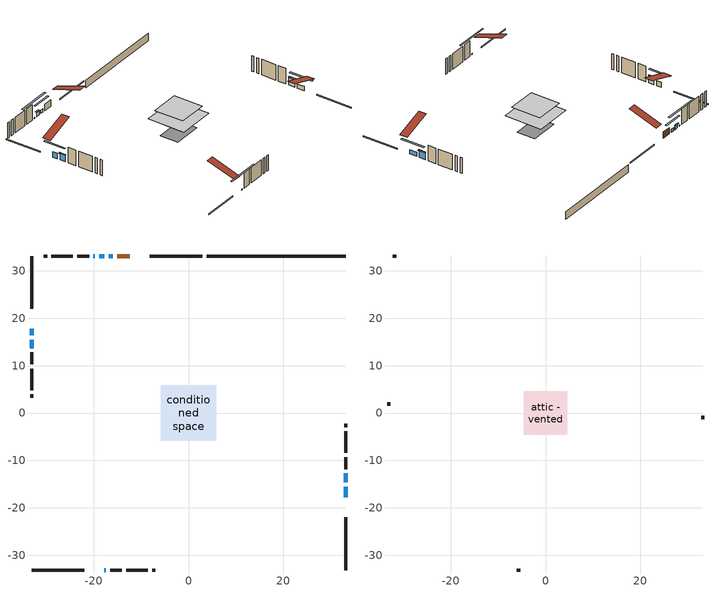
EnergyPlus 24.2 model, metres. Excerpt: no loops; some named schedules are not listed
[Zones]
conditioned space
 floor outside (Floor1 construction): -2.64,-2.64 -2.64,2.64 2.64,2.64 2.64,-2.64 z0.61
 floor adiabatic (AdiabaticFloorConstruction): -5.86,-5.86 -5.86,5.86 5.86,5.86 5.86,-5.86 z3.05
 floor foundation (Slab1 construction): -4.47,-2.85 -4.47,2.85 4.47,2.85 4.47,-2.85 z-1.83
 wall outside (RimJoist1 construction): 2.95,33.14 -8.22,33.14 / -33.14,-33.14 -21.97,-33.14 / -33.14,33.14 -33.14,21.97 / 33.14,-33.14 33.14,-21.97 z0.61:0.91
 wall outside (AdiabaticWallConstruction 1): -12.41,33.14 -15.08,33.14 z0.61:2.64
 wall outside (AdiabaticWallConstruction): 33.14,-17.78 33.14,-15.59 z0.61:1.91; -16,33.14 -16.86,33.14 z0.61:1.63; -33.14,17.78 -33.14,16.37 z0.61:2.28; 33.14,-14.66 33.14,-12.76 z0.61:2.87; -17.79,33.14 -18.84,33.14 z0.61:1.87; -33.14,15.45 -33.14,13.72 z0.61:2.67; -19.77,33.14 -20.07,33.14 / -17.78,-33.14 -17.49,-33.14 z0.61:0.96
 wall outside (Wall1 construction): -20.99,33.14 -23.46,33.14 / -16.56,-33.14 -14.09,-33.14 / -33.14,12.79 -33.14,10.32 / 33.14,-11.84 33.14,-9.36 z0.61:5.49
 wall outside (Wall2 construction): -24.39,33.14 -28.93,33.14 / -13.16,-33.14 -8.62,-33.14 / -33.14,9.39 -33.14,4.85 / 33.14,-8.43 33.14,-3.89 z0.61:5.49
 wall outside (Wall3 construction): -29.86,33.14 -30.59,33.14 / -7.69,-33.14 -6.97,-33.14 / -33.14,3.92 -33.14,3.19 / 33.14,-2.96 33.14,-2.24 z0.61:5.49
 wall foundation (FoundationWall1 construction): 3.88,33.14,-1.83 3.88,33.14,0.61 30.21,33.14,0.61 30.21,33.14,0.54 33.14,33.14,0.54 33.14,33.14,-1.83
 window (WindowConstruction): 33.14,-17.78 33.14,-15.59 z0.61:1.91
 window (WindowConstruction 1): -16,33.14 -16.86,33.14 z0.61:1.63
 window (WindowConstruction 2): -33.14,17.78 -33.14,16.38 z0.61:2.28
 window (WindowConstruction 3): 33.14,-14.66 33.14,-12.76 z0.61:2.87
 window (WindowConstruction 4): -17.79,33.14 -18.84,33.14 z0.61:1.87
 window (WindowConstruction 5): -33.14,15.45 -33.14,13.72 z0.61:2.67
 window (WindowConstruction 6): -19.77,33.14 -20.06,33.14 z0.61:0.95
 window (WindowConstruction 7): -17.78,-33.14 -17.49,-33.14 z0.61:0.95
 door (Door): -12.41,33.14 -15.07,33.14 z0.61:2.64
 ceiling adiabatic (AdiabaticFloorConstruction): 5.86,-5.86 5.86,5.86 -5.86,5.86 -5.86,-5.86 z3.05
attic - vented
 floor to conditioned space (Floor3 construction Reversed): -4.55,-4.55 -4.55,4.55 4.55,4.55 4.55,-4.55 z5.49
 wall outside (Wall4 construction): -31.52,33.14 -32.21,33.14 / -6.04,-33.14 -5.35,-33.14 / -33.14,2.26 -33.14,1.57 / 33.14,-1.31 33.14,-0.62 z0.61:5.49
 roof outside (Roof1 construction): -11.48,33.14,5.49 -11.48,24.28,8.44 -9.15,24.28,8.44 -9.15,33.14,5.49; -18.71,-33.14,5.49 -18.71,-24.28,8.44 -21.04,-24.28,8.44 -21.04,-33.14,5.49; -33.14,18.71,5.49 -24.28,18.71,8.44 -24.28,21.04,8.44 -33.14,21.04,5.49; 33.14,-18.71,5.49 24.28,-18.71,8.44 24.28,-21.04,8.44 33.14,-21.04,5.49
shading: 33.14,-12.95 33.14,-20.42 33.55,-20.42 33.55,-12.95 z4.55; -19.5,33.14 -13.36,33.14 -13.36,33.55 -19.5,33.55 z4.27; -33.14,13.74 -33.14,20.42 -33.55,20.42 -33.55,13.74 z4.92; 33.14,-12.56 33.14,-14.86 33.55,-14.86 33.55,-12.56 z3.07; -19.04,33.14 -17.59,33.14 -17.59,33.55 -19.04,33.55 z2.07; -33.14,13.52 -33.14,15.65 -33.55,15.65 -33.55,13.52 z2.87; -25.14,33.14 -14.69,33.14 -14.69,33.55 -25.14,33.55 z6.04; -12.41,-33.14 -22.86,-33.14 -22.86,-33.55 -12.41,-33.55 z6.04
[Building]
Building 1: Terrain=Suburbs
[Site:Location]
Edmonton Intl AP_AB: Latitude {deg}=53.31; Longitude {deg}=-113.58; Time Zone {hr}=-7; Elevation {m}=723; Keep Site Location Information=Yes
[Site:GroundTemperature:Shallow]
-1.56185, -3.61833, -3.78302, -2.80711, 1.11059, 5.01004, 8.39065, 10.5322, 10.7141, 8.97234, 5.67794, 1.89811
[Site:WaterMainsTemperature]
Calculation Method=Schedule; Temperature Schedule=mains temperature schedule
[Material] Roughness=Rough; Thermal Absorptance=0.9
Name | Thickness {m} | Conductivity {W/m-K} | Density {kg/m3} | Specific Heat {J/kg-K} | Solar Absorptance | Visible Absorptance
asphalt or fiberglass shingles | 0.00635 | 0.162714 | 1121.4 | 1465.45 | 0.4 | 0.4
ceiling loosefill ins | 0.169333 | 0.0480833 | 16.02 | 1046.75 | 0.7 | 0.7
ceiling stud and cavity | 0.1397 | 0.0905676 | 65.682 | 1177.47 | 0.7 | 0.7
concrete 4.0 in. | 0.1016 | 1.803125 | 2242.8 | 837.4 | 0.7 | 0.7
concrete 8.0 in. | 0.2032 | 1.803125 | 2242.8 | 837.4 | 0.7 | 0.7
door material | 0.04445 | 0.053851 | 512.64 | 1214.23 | 0.7 | 0.7
exterior vertical ins | 0.0223046 | 0.029427 | 32.04 | 1214.23 | 0.7 | 0.7
floor covering | 0.0127 | 0.0433444 | 54.468 | 1339.84 | 0.6 | 0.6
floor rigid ins; rim joist rigid ins; wall rigid ins | 0.051816 | 0.029427 | 32.04 | 1214.23 | 0.7 | 0.7
floor rigid ins 1; wall rigid ins 1 | 0.512978 | 0.029427 | 32.04 | 1214.23 | 0.7 | 0.7
floor stud and cavity | 0.1397 | 0.0944273 | 92.3553 | 1139.71 | 0.7 | 0.7
floor stud and cavity 1 | 0.1397 | 1.75129 | 37.0049 | 1207.88 | 0.7 | 0.7
furniture material conditioned space 1 | 0.1524 | 0.115458 | 640.8 | 1214.23 | 0.6 | 0.6
gypsum board | 0.0127 | 0.160291 | 801 | 837.4 | 0.6 | 0.6
gypsum board 1 | 0.0127 | 0.160291 | 801 | 837.4 | 0.7 | 0.7
osb sheathing 0.5 in. | 0.0127 | 0.115458 | 512.64 | 1214.23 | 0.7 | 0.7
osb sheathing 0.75 in. | 0.01905 | 0.115458 | 512.64 | 1214.23 | 0.7 | 0.7
osb sheathing 2.0 in. | 0.0508 | 0.115458 | 512.64 | 1214.23 | 0.7 | 0.7
rim joist stud and cavity | 0.0508 | 0.0414166 | 125.044 | 1163.47 | 0.6 | 0.6
wall stud and cavity | 0.1397 | 0.226039 | 139.0536 | 1170.24 | 0.7 | 0.7
wall stud and cavity 1 | 0.1397 | 0.216775 | 139.0536 | 1170.24 | 0.7 | 0.7
wall stud and cavity 2 | 0.1397 | 0.472276 | 139.0536 | 1170.24 | 0.7 | 0.7
wall stud and cavity 3 | 0.0889 | 6.1454 | 50.32683 | 1063.81 | 0.6 | 0.6
wall stud and cavity 4 | 0.0889 | 0.380278 | 52.3479 | 1209.89 | 0.7 | 0.7
wall stud and cavity 5 | 0.0889 | 0.391764 | 83.0341 | 1211.67 | 0.7 | 0.7
wood siding | 0.0254 | 0.102417 | 544.68 | 1172.36 | 0.4 | 0.4
wood siding 1 | 0.00254 | 0.102417 | 544.68 | 1172.36 | 0.4 | 0.4
wood siding 2; wood siding 3; wood siding 4 | 0.0254 | 0.102417 | 544.68 | 1172.36 | 0.7 | 0.7
[WindowMaterial:SimpleGlazingSystem]
Name | U-Factor {W/m2-K} | Solar Heat Gain Coefficient
WindowMaterial | 3.30119 | 0.66
WindowMaterial 1 | 3.304596 | 0.64
WindowMaterial 2 | 3.29835 | 0.68
WindowMaterial 3 | 3.29438 | 0.7
WindowMaterial 4 | 3.30232 | 0.66
WindowMaterial 5 | 3.296079 | 0.7
WindowMaterial 6 | 3.26144 | 0.43
[Construction]
AdiabaticFloorConstruction: floor stud and cavity 1, floor rigid ins 1, osb sheathing 0.75 in., floor covering
AdiabaticWallConstruction: wood siding 3, wall rigid ins 1, wall stud and cavity 4, gypsum board
AdiabaticWallConstruction 1: wood siding 4, wall rigid ins 1, wall stud and cavity 4, gypsum board
Door: door material
Floor1 construction: floor stud and cavity, floor rigid ins, osb sheathing 0.75 in., floor covering
Floor3 construction Reversed: gypsum board, ceiling stud and cavity, ceiling loosefill ins
FoundationWall1 construction: concrete 8.0 in., gypsum board 1
furniture construction conditioned space 1: furniture material conditioned space 1
PartitionWallConstruction: gypsum board, wall stud and cavity 5, gypsum board
RimJoist1 construction: wood siding 2, rim joist rigid ins, osb sheathing 2.0 in., rim joist stud and cavity
Roof1 construction: asphalt or fiberglass shingles
Slab1 construction: concrete 4.0 in.
Wall1 construction: wood siding, wall rigid ins, osb sheathing 0.5 in., wall stud and cavity, gypsum board
Wall2 construction: wood siding, wall rigid ins, osb sheathing 0.5 in., wall stud and cavity 1, gypsum board
Wall3 construction: wood siding, wall rigid ins, osb sheathing 0.5 in., wall stud and cavity 2, gypsum board
Wall4 construction: wood siding 1, wall stud and cavity 3
WindowConstruction: WindowMaterial
WindowConstruction 1: WindowMaterial 1
WindowConstruction 2: WindowMaterial 2
WindowConstruction 3: WindowMaterial 3
WindowConstruction 4: WindowMaterial 4
WindowConstruction 5: WindowMaterial 5
WindowConstruction 6; WindowConstruction 7: WindowMaterial 6
[Zone] Multiplier=1; Part of Total Floor Area=Yes
Name | Volume {m3}
attic - vented | 39.5944
conditioned space | 483.2
[Space]
Name | Zone | Volume {m3}
attic - vented 1 | attic - vented | 39.5944
conditioned space 1 | conditioned space | 483.2
[ZoneInfiltration:EffectiveLeakageArea]
infil attic - vented 1: Zone or Space=attic - vented 1; Schedule=Always On Discrete; Effective Air Leakage Area {cm2}=2874.43; Stack Coefficient=0.000544362; Wind Coefficient=1.57639e-05
[ZoneMixing]
whole house fan mix: Zone or Space=attic - vented; Schedule=Always On Continuous; Design Flow Rate Calculation Method=Flow/Zone; Design Flow Rate {m3/s}=0; Source Zone or Space=conditioned space
[SurfaceProperty:ExposedFoundationPerimeter]
Slab1: Exposed Perimeter Calculation Method=TotalExposedPerimeter; Total Exposed Perimeter {m}=29.26
[InternalMass] Zone or ZoneList=conditioned space; Space or SpaceList=conditioned space 1
Name | Construction | Surface Area {m2}
furniture mass conditioned space 1 | furniture construction conditioned space 1 | 86.4676
partition wall mass | PartitionWallConstruction | 216.169
[Lights]
interior lighting: Zone or ZoneList or Space or SpaceList=conditioned space 1; Schedule=interior lighting schedule; Design Level Calculation Method=LightingLevel; Lighting Level {W}=343.2; Return Air Fraction=0; Fraction Radiant=0.6; Fraction Visible=0.2; Fraction Replaceable=1
[People]
occupants: Zone or ZoneList or Space or SpaceList=conditioned space 1; Number of People Schedule=occupants schedule; Number of People Calculation Method=People; Number of People=3; Fraction Radiant=0.314171; Sensible Heat Fraction=0.56303; Activity Level Schedule=occupants activity schedule; Carbon Dioxide Generation Rate {m3/s-W}=0; Enable ASHRAE 55 Comfort Warnings=No; Mean Radiant Temperature Calculation Type=EnclosureAveraged
[ElectricEquipment] Zone or ZoneList or Space or SpaceList=conditioned space 1; Design Level Calculation Method=EquipmentLevel
Name | Schedule | Design Level {W} | Fraction Latent | Fraction Radiant | Fraction Lost
clothes dryer | clothes dryer schedule | 140.772 | 0.015 | 0.081 | 0.85
clothes washer | clothes washer schedule | 32.1985 | 0.03 | 0.162 | 0.7
cooking range | cooking range schedule | 215.147 | 0.08 | 0.432 | 0.2
dishwasher | dishwasher schedule | 66.8632 | 0.3 | 0.18 | 0.4
fridge | fridge schedule | 72.9452 | 0 | 0.6 | 0
mech vent bath fan 0 | mech vent bath fan 0 schedule | 50.2 | 0 | 0 | 1
mech vent bath fan 1 | mech vent bath fan 1 schedule | 50.2 | 0 | 0 | 1
mech vent house fan | mech vent house fan schedule | 0 | 0 | 0 | 1
mech vent house fan cfis | mech vent house fan cfis schedule | 0 | 0 | 0 | 0
mech vent range fan 0 | mech vent range fan 0 schedule | 57 | 0 | 0 | 1
misc plug loads | misc plug loads schedule | 494.7 | 0.045 | 0.513 | 0.1
whole house fan | Always On Discrete | 0 | 0 | 0 | 1
[OtherEquipment] Zone or ZoneList or Space or SpaceList=conditioned space 1; Design Level Calculation Method=EquipmentLevel
Name | Fuel Type | Schedule | Design Level {W} | Fraction Latent | Fraction Radiant | Fraction Lost
clothes dryer 1 | Electricity | clothes dryer schedule | 0 | 0.015 | 0.081 | 0.85
cooking range 1 | Electricity | cooking range schedule | 0 | 0.08 | 0.432 | 0.2
general water use latent | None | general water use schedule | 62.594 | 1 | 0 | 0
general water use sensible | None | general water use schedule | -61.6891 | 0 | 0.6 | 0
mech vent house fan latent load | None | Always On Discrete | 0 | 1 | 0 | 0
mech vent house fan sensible load | None | Always On Discrete | 0 | 0 | 0 | 0
water heater energy adjustment1 | NaturalGas | Always On Discrete | 0.01 | 0 | 0 | 1
[ZoneInfiltration:DesignFlowRate] Zone or ZoneList or Space or SpaceList=conditioned space 1; Schedule=Always On Discrete; Design Flow Rate Calculation Method=Flow/Zone; Design Flow Rate {m3/s}=0
infil flow; natural vent flow; whole house fan flow
[AvailabilityManager:Scheduled]
furnace airloop Availability Manager: Schedule=Always On Discrete
[Foundation:Kiva]
Foundation Kiva 1: Initial Indoor Air Temperature {C}=18; Wall Height Above Grade {m}=0.609996; Wall Depth Below Slab {m}=0.2032; Custom Block Material Name 1=exterior vertical ins; Custom Block Depth 1 {m}=2.43998; Custom Block X Position 1 {m}=0.2159; Custom Block Z Position 1 {m}=0
[Foundation:Kiva:Settings]
Soil Conductivity {W/m-K}=0.849921; Soil Density {kg/m3}=1842.3; Soil Specific Heat {J/kg-K}=418.7; Ground Solar Absorptivity=0.9; Ground Thermal Absorptivity=0.9; Ground Surface Roughness {m}=0.03; Far-Field Width {m}=40; Deep-Ground Boundary Condition=ZeroFlux; Deep-Ground Depth {m}=40; Minimum Cell Dimension {m}=0.2; Maximum Cell Growth Coefficient=3; Simulation Timestep=Timestep
[Exterior:Lights]
exterior lighting: Schedule=exterior lighting schedule; Design Level {W}=75.6
[EnergyManagementSystem:GlobalVariable]
furnace_airloop_Fan_RTF
infil_program_Qfan
infil_program_Qinf
natural_vent_program_Qnv
natural_vent_program_Qwhf
[EnergyManagementSystem:Sensor]
Name | Output:Variable or Output:Meter Index Key | Output:Variable or Output:Meter
airflow_gain | infil flow | Infiltration Sensible Heat Gain Energy
airflow_gain_1 | natural vent flow | Infiltration Sensible Heat Gain Energy
airflow_gain_2 | whole house fan flow | Infiltration Sensible Heat Gain Energy
airflow_loss | infil flow | Infiltration Sensible Heat Loss Energy
airflow_loss_1 | natural vent flow | Infiltration Sensible Heat Loss Energy
airflow_loss_2 | whole house fan flow | Infiltration Sensible Heat Loss Energy
clg_load_cond |  | Cooling:EnergyTransfer:Zone:CONDITIONED SPACE
clg_sp_s; clg_sp_s_1 | cooling setpoint | Schedule Value
clothes_dryer_exhaust_0_sch_s | clothes dryer exhaust 0 schedule | Schedule Value
cool_season | cooling season schedule | Schedule Value
htg_load_cond |  | Heating:EnergyTransfer:Zone:CONDITIONED SPACE
htg_sp_s; htg_sp_s_1 | heating setpoint | Schedule Value
ig_ee_conv | clothes dryer | Electric Equipment Convective Heating Energy
ig_ee_conv_2 | cooking range | Electric Equipment Convective Heating Energy
ig_ee_conv_4 | fridge | Electric Equipment Convective Heating Energy
ig_ee_conv_5 | misc plug loads | Electric Equipment Convective Heating Energy
ig_ee_conv_6 | whole house fan | Electric Equipment Convective Heating Energy
ig_ee_rad | clothes dryer | Electric Equipment Radiant Heating Energy
ig_ee_rad_2 | cooking range | Electric Equipment Radiant Heating Energy
ig_ee_rad_4 | fridge | Electric Equipment Radiant Heating Energy
ig_ee_rad_5 | misc plug loads | Electric Equipment Radiant Heating Energy
ig_ee_rad_6 | whole house fan | Electric Equipment Radiant Heating Energy
ig_lgt_conv | interior lighting | Lights Convective Heating Energy
ig_lgt_rad | interior lighting | Lights Radiant Heating Energy
ig_lgt_vis | interior lighting | Lights Visible Radiation Heating Energy
ig_oe_conv | clothes dryer 1 | Other Equipment Convective Heating Energy
ig_oe_conv_1 | cooking range 1 | Other Equipment Convective Heating Energy
ig_oe_conv_2 | general water use latent | Other Equipment Convective Heating Energy
ig_oe_conv_3 | general water use sensible | Other Equipment Convective Heating Energy
ig_oe_conv_4 | water heater energy adjustment1 | Other Equipment Convective Heating Energy
ig_oe_rad | clothes dryer 1 | Other Equipment Radiant Heating Energy
ig_oe_rad_1 | cooking range 1 | Other Equipment Radiant Heating Energy
ig_oe_rad_2 | general water use latent | Other Equipment Radiant Heating Energy
ig_oe_rad_3 | general water use sensible | Other Equipment Radiant Heating Energy
ig_oe_rad_4 | water heater energy adjustment1 | Other Equipment Radiant Heating Energy
ig_ppl_conv | occupants | People Convective Heating Energy
ig_ppl_rad | occupants | People Radiant Heating Energy
im_conv | furniture mass conditioned space 1 | Surface Inside Face Convection Heat Gain Energy
im_conv_1 | partition wall mass | Surface Inside Face Convection Heat Gain Energy
im_ig | furniture mass conditioned space 1 | Surface Inside Face Internal Gains Radiation Heat Gain Energy
im_ig_1 | partition wall mass | Surface Inside Face Internal Gains Radiation Heat Gain Energy
im_lgt | furniture mass conditioned space 1 | Surface Inside Face Lights Radiation Heat Gain Energy
im_lgt_1 | partition wall mass | Surface Inside Face Lights Radiation Heat Gain Energy
im_sol | furniture mass conditioned space 1 | Surface Inside Face Solar Radiation Heat Gain Energy
im_sol_1 | partition wall mass | Surface Inside Face Solar Radiation Heat Gain Energy
im_surf | furniture mass conditioned space 1 | Surface Inside Face Net Surface Thermal Radiation Heat Gain Energy
im_surf_1 | partition wall mass | Surface Inside Face Net Surface Thermal Radiation Heat Gain Energy
mech_vent_bath_fan_0_sch_s | mech vent bath fan 0 schedule | Schedule Value
mech_vent_bath_fan_1_sch_s | mech vent bath fan 1 schedule | Schedule Value
mech_vent_range_fan_0_sch_s | mech vent range fan 0 schedule | Schedule Value
mv_conv | mech vent bath fan 0 | Electric Equipment Convective Heating Energy
mv_conv_1 | mech vent bath fan 1 | Electric Equipment Convective Heating Energy
mv_conv_2 | mech vent house fan | Electric Equipment Convective Heating Energy
mv_conv_3 | mech vent house fan cfis | Electric Equipment Convective Heating Energy
mv_conv_4 | mech vent range fan 0 | Electric Equipment Convective Heating Energy
mv_conv_5 | mech vent house fan latent load | Other Equipment Convective Heating Energy
mv_conv_6 | mech vent house fan sensible load | Other Equipment Convective Heating Energy
mv_rad | mech vent bath fan 0 | Electric Equipment Radiant Heating Energy
mv_rad_1 | mech vent bath fan 1 | Electric Equipment Radiant Heating Energy
mv_rad_2 | mech vent house fan | Electric Equipment Radiant Heating Energy
mv_rad_3 | mech vent house fan cfis | Electric Equipment Radiant Heating Energy
mv_rad_4 | mech vent range fan 0 | Electric Equipment Radiant Heating Energy
mv_rad_5 | mech vent house fan latent load | Other Equipment Radiant Heating Energy
mv_rad_6 | mech vent house fan sensible load | Other Equipment Radiant Heating Energy
natural_vent_s | natural vent schedule | Schedule Value
out_pb_s |  | Site Outdoor Air Barometric Pressure
out_wt_s |  | Site Outdoor Air Humidity Ratio
site_vw_s |  | Site Wind Speed
ss_back_out | Window1 | Surface Window Shortwave from Zone Back Out Window Heat Transfer Rate
ss_back_out_1 | Window3 | Surface Window Shortwave from Zone Back Out Window Heat Transfer Rate
ss_back_out_2 | Window4 | Surface Window Shortwave from Zone Back Out Window Heat Transfer Rate
ss_back_out_3 | Window5 | Surface Window Shortwave from Zone Back Out Window Heat Transfer Rate
ss_back_out_4 | Window6 | Surface Window Shortwave from Zone Back Out Window Heat Transfer Rate
ss_back_out_5 | Window7 | Surface Window Shortwave from Zone Back Out Window Heat Transfer Rate
ss_back_out_6 | Window8 | Surface Window Shortwave from Zone Back Out Window Heat Transfer Rate
ss_back_out_7 | Window9 | Surface Window Shortwave from Zone Back Out Window Heat Transfer Rate
ss_conv | Door1 | Surface Inside Face Convection Heat Gain Energy
ss_conv_1 | Window1 | Surface Inside Face Convection Heat Gain Energy
ss_conv_2 | Window3 | Surface Inside Face Convection Heat Gain Energy
ss_conv_3 | Window4 | Surface Inside Face Convection Heat Gain Energy
ss_conv_4 | Window5 | Surface Inside Face Convection Heat Gain Energy
ss_conv_5 | Window6 | Surface Inside Face Convection Heat Gain Energy
ss_conv_6 | Window7 | Surface Inside Face Convection Heat Gain Energy
ss_conv_7 | Window8 | Surface Inside Face Convection Heat Gain Energy
ss_conv_8 | Window9 | Surface Inside Face Convection Heat Gain Energy
ss_ig | Door1 | Surface Inside Face Internal Gains Radiation Heat Gain Energy
ss_ig_1 | Window1 | Surface Inside Face Internal Gains Radiation Heat Gain Energy
ss_ig_2 | Window3 | Surface Inside Face Internal Gains Radiation Heat Gain Energy
ss_ig_3 | Window4 | Surface Inside Face Internal Gains Radiation Heat Gain Energy
ss_ig_4 | Window5 | Surface Inside Face Internal Gains Radiation Heat Gain Energy
ss_ig_5 | Window6 | Surface Inside Face Internal Gains Radiation Heat Gain Energy
ss_ig_6 | Window7 | Surface Inside Face Internal Gains Radiation Heat Gain Energy
ss_ig_7 | Window8 | Surface Inside Face Internal Gains Radiation Heat Gain Energy
ss_ig_8 | Window9 | Surface Inside Face Internal Gains Radiation Heat Gain Energy
ss_lgt | Door1 | Surface Inside Face Lights Radiation Heat Gain Energy
ss_sol | Door1 | Surface Inside Face Solar Radiation Heat Gain Energy
ss_surf | Door1 | Surface Inside Face Net Surface Thermal Radiation Heat Gain Energy
ss_surf_1 | Window1 | Surface Inside Face Net Surface Thermal Radiation Heat Gain Energy
ss_surf_2 | Window3 | Surface Inside Face Net Surface Thermal Radiation Heat Gain Energy
ss_surf_3 | Window4 | Surface Inside Face Net Surface Thermal Radiation Heat Gain Energy
ss_surf_4 | Window5 | Surface Inside Face Net Surface Thermal Radiation Heat Gain Energy
ss_surf_5 | Window6 | Surface Inside Face Net Surface Thermal Radiation Heat Gain Energy
ss_surf_6 | Window7 | Surface Inside Face Net Surface Thermal Radiation Heat Gain Energy
ss_surf_7 | Window8 | Surface Inside Face Net Surface Thermal Radiation Heat Gain Energy
ss_surf_8 | Window9 | Surface Inside Face Net Surface Thermal Radiation Heat Gain Energy
ss_trans_in | Window1 | Surface Window Transmitted Solar Radiation Rate
ss_trans_in_1 | Window3 | Surface Window Transmitted Solar Radiation Rate
ss_trans_in_2 | Window4 | Surface Window Transmitted Solar Radiation Rate
ss_trans_in_3 | Window5 | Surface Window Transmitted Solar Radiation Rate
ss_trans_in_4 | Window6 | Surface Window Transmitted Solar Radiation Rate
ss_trans_in_5 | Window7 | Surface Window Transmitted Solar Radiation Rate
ss_trans_in_6 | Window8 | Surface Window Transmitted Solar Radiation Rate
ss_trans_in_7 | Window9 | Surface Window Transmitted Solar Radiation Rate
ss_trans_out | Window1 | Surface Inside Face Initial Transmitted Diffuse Transmitted Out Window Solar Radiation Rate
ss_trans_out_1 | Window3 | Surface Inside Face Initial Transmitted Diffuse Transmitted Out Window Solar Radiation Rate
ss_trans_out_2 | Window4 | Surface Inside Face Initial Transmitted Diffuse Transmitted Out Window Solar Radiation Rate
ss_trans_out_3 | Window5 | Surface Inside Face Initial Transmitted Diffuse Transmitted Out Window Solar Radiation Rate
ss_trans_out_4 | Window6 | Surface Inside Face Initial Transmitted Diffuse Transmitted Out Window Solar Radiation Rate
ss_trans_out_5 | Window7 | Surface Inside Face Initial Transmitted Diffuse Transmitted Out Window Solar Radiation Rate
ss_trans_out_6 | Window8 | Surface Inside Face Initial Transmitted Diffuse Transmitted Out Window Solar Radiation Rate
ss_trans_out_7 | Window9 | Surface Inside Face Initial Transmitted Diffuse Transmitted Out Window Solar Radiation Rate
s_conv | Floor1 | Surface Inside Face Convection Heat Gain Energy
s_conv_1 | Floor3 | Surface Inside Face Convection Heat Gain Energy
s_conv_10 | Wall1:0 | Surface Inside Face Convection Heat Gain Energy
s_conv_11 | Wall1:180 | Surface Inside Face Convection Heat Gain Energy
s_conv_12 | Wall1:270 | Surface Inside Face Convection Heat Gain Energy
s_conv_13 | Wall1:90 | Surface Inside Face Convection Heat Gain Energy
s_conv_14 | Wall2:0 | Surface Inside Face Convection Heat Gain Energy
s_conv_15 | Wall2:180 | Surface Inside Face Convection Heat Gain Energy
s_conv_16 | Wall2:270 | Surface Inside Face Convection Heat Gain Energy
s_conv_17 | Wall2:90 | Surface Inside Face Convection Heat Gain Energy
s_conv_18 | Wall3:0 | Surface Inside Face Convection Heat Gain Energy
s_conv_19 | Wall3:180 | Surface Inside Face Convection Heat Gain Energy
s_conv_2 | FoundationWall1 | Surface Inside Face Convection Heat Gain Energy
s_conv_20 | Wall3:270 | Surface Inside Face Convection Heat Gain Energy
s_conv_21 | Wall3:90 | Surface Inside Face Convection Heat Gain Energy
s_conv_3 | inferred conditioned ceiling | Surface Inside Face Convection Heat Gain Energy
s_conv_4 | inferred conditioned floor | Surface Inside Face Convection Heat Gain Energy
s_conv_5 | RimJoist1:0 | Surface Inside Face Convection Heat Gain Energy
s_conv_6 | RimJoist1:180 | Surface Inside Face Convection Heat Gain Energy
s_conv_7 | RimJoist1:270 | Surface Inside Face Convection Heat Gain Energy
s_conv_8 | RimJoist1:90 | Surface Inside Face Convection Heat Gain Energy
s_conv_9 | Slab1 | Surface Inside Face Convection Heat Gain Energy
s_ig | Floor1 | Surface Inside Face Internal Gains Radiation Heat Gain Energy
s_ig_1 | Floor3 | Surface Inside Face Internal Gains Radiation Heat Gain Energy
s_ig_10 | Wall1:0 | Surface Inside Face Internal Gains Radiation Heat Gain Energy
s_ig_11 | Wall1:180 | Surface Inside Face Internal Gains Radiation Heat Gain Energy
s_ig_12 | Wall1:270 | Surface Inside Face Internal Gains Radiation Heat Gain Energy
s_ig_13 | Wall1:90 | Surface Inside Face Internal Gains Radiation Heat Gain Energy
s_ig_14 | Wall2:0 | Surface Inside Face Internal Gains Radiation Heat Gain Energy
s_ig_15 | Wall2:180 | Surface Inside Face Internal Gains Radiation Heat Gain Energy
s_ig_16 | Wall2:270 | Surface Inside Face Internal Gains Radiation Heat Gain Energy
s_ig_17 | Wall2:90 | Surface Inside Face Internal Gains Radiation Heat Gain Energy
s_ig_18 | Wall3:0 | Surface Inside Face Internal Gains Radiation Heat Gain Energy
s_ig_19 | Wall3:180 | Surface Inside Face Internal Gains Radiation Heat Gain Energy
